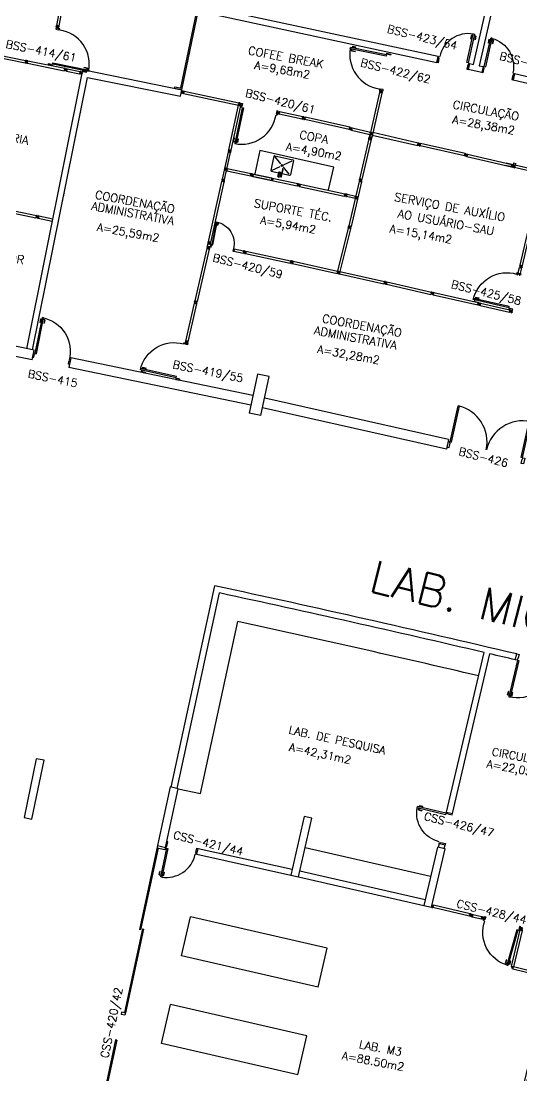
# Model space of a CAD drawing. Extents: x -152 to 150, y 325 to 437.
# Drawn here: x 81.53 to 94.04, y 386.11 to 412.47 of the extents above; entities that cross this region are included whole.
import ezdxf
from ezdxf.enums import TextEntityAlignment as Align

# ---------------------------------------------------------------- set-up
doc = ezdxf.new("R2010")
doc.units = 0
doc.header["$LTSCALE"] = 0.01
doc.header["$MEASUREMENT"] = 0
doc.layers.get('0').update_dxf_attribs({"linetype": 'CONTINUOUS'})
for name, color, linetype in [('ALV', 2, 'CONTINUOUS'), ('AREA', 2, 'CONTINUOUS'), ('BANC', 2, 'CONTINUOUS'), ('DIV', 2, 'CONTINUOUS'), ('DIVISÓRIA', 2, 'CONTINUOUS'), ('ESQ', 1, 'CONTINUOUS'), ('ESTR', 3, 'CONTINUOUS'), ('PEÇAS', 1, 'CONTINUOUS'), ('PORTA', 2, 'CONTINUOUS'), ('reboco', 2, 'CONTINUOUS'), ('TEXTO', 2, 'CONTINUOUS'), ('TEXTO-ENDEREÇO', 2, 'CONTINUOUS'), ('USO', 2, 'CONTINUOUS')]:
    doc.layers.add(name, color=color, linetype=linetype)
doc.styles.add('LEGENDA', font='romans.shx', dxfattribs={"height": 0.2})
doc.styles.add('UNB-100', font='simplex.shx', dxfattribs={"height": 3})
doc.styles.add('UNB-100-1', font='simplex.shx', dxfattribs={"height": 0.2})

# ---------------------------------------------------------------- blocks, each defined once
blk = doc.blocks.new('PILAR-SSC')
blk.add_lwpolyline([(0.003, -27.952), (0.203, -27.952), (0.203, -26.452), (0.003, -26.452)], close=True)
blk = doc.blocks.new('PTDP-SSC')
at = {"color": 2}
for p, q in [((0.055, 1.015), (0.09, 1.015)), ((0.055, 0.075), (0.055, 1.015)), ((0.09, 0.075), (0.09, 1.015)), ((1.91, 0.075), (1.91, 1.015)), ((1.945, 1.015), (1.91, 1.015)), ((1.945, 0.075), (1.945, 1.015)), ((0.05, 0.075), (0, 0.075)), ((0, 0.075), (0, -0.075)), ((0.05, 0.04), (0.05, 0.075)), ((0.06, 0.04), (0.05, 0.04)), ((0.055, 0.075), (0.09, 0.075)), ((0.06, -0.075), (0.06, 0.04)), ((1.945, 0.075), (1.91, 0.075)), ((1.94, -0.075), (1.94, 0.04)), ((1.94, 0.04), (1.95, 0.04)), ((1.95, 0.04), (1.95, 0.075)), ((1.95, 0.075), (2, 0.075)), ((2, 0.075), (2, -0.075)), ((0, -0.075), (0.06, -0.075)), ((2, -0.075), (1.94, -0.075))]:
    blk.add_line(p, q, dxfattribs=at)
at = {"color": 1}
for centre, start, end in [((0.055, 0.075), 0, 90), ((1.945, 0.075), 90, 180)]:
    blk.add_arc(centre, 0.94, start, end, dxfattribs=at)
blk = doc.blocks.new('PD80-SSC')
at = {"color": 2}
for p, q in [((-0.777, 0.01), (-0.777, -0.03)), ((-0.777, 0.01), (-0.687, 0.01)), ((-0.687, 0), (-0.687, 0.01)), ((-0.075, 0), (0.075, 0)), ((-0.075, 0), (-0.075, -0.02)), ((0.075, -0.03), (0.075, 0)), ((-0.817, -0.065), (-0.817, -0.03)), ((-0.085, -0.03), (-0.817, -0.03)), ((-0.085, -0.065), (-0.817, -0.065)), ((-0.777, -0.105), (-0.777, -0.065)), ((-0.777, -0.105), (-0.687, -0.105)), ((-0.767, 0), (-0.767, -0.03)), ((-0.767, 0), (-0.687, 0)), ((-0.767, -0.095), (-0.767, -0.065)), ((-0.767, -0.095), (-0.687, -0.095)), ((-0.687, -0.095), (-0.687, -0.105)), ((-0.085, -0.03), (-0.085, -0.065)), ((-0.075, -0.02), (-0.04, -0.02)), ((-0.04, -0.03), (-0.04, -0.02)), ((-0.04, -0.03), (0.075, -0.03)), ((-0.075, -0.781), (-0.04, -0.781)), ((-0.075, -0.801), (-0.075, -0.781)), ((-0.04, -0.771), (0.075, -0.771)), ((-0.04, -0.771), (-0.04, -0.781)), ((0.075, -0.771), (0.075, -0.801)), ((-0.075, -0.801), (0.075, -0.801)), ((-0.075, -0.802), (0.075, -0.802))]:
    blk.add_line(p, q, dxfattribs=at)
at = {"color": 1}
blk.add_arc((-0.085, -0.03), 0.731, 182.6571, 270, dxfattribs=at)
blk = doc.blocks.new('DIVMT-SSC')
for p, q in [((0, 0.005), (0, -0.005)), ((0, -0.005), (0, 0.005)), ((-0.03, -0.03), (-0.03, -0.97)), ((0.006, -0.03), (-0.006, -0.03)), ((-0.005, 0), (0.005, 0)), ((0.005, 0), (-0.005, 0)), ((0.006, -0.02), (0.006, -0.03)), ((0.03, -0.03), (0.03, -0.97)), ((0.03, -0.97), (-0.03, -0.97)), ((-0.006, -0.98), (-0.006, -0.97)), ((-0.006, -0.98), (0.006, -0.98)), ((0.006, -1.001), (-0.006, -1.001)), ((0.005, -0.97), (-0.005, -0.97)), ((0, -0.994), (0, -1.007)), ((0, -1.02), (0, -1.021)), ((0.006, -0.98), (0.006, -0.97))]:
    blk.add_line(p, q)
blk.add_lwpolyline([(0.006, -0.02), (-0.006, -0.02), (0.006, -0.02), (0.006, -0.03), (0.03, -0.03), (0.03, -0.008), (0.02, -0.008), (0.02, 0.008), (0.03, 0.008), (0.03, 0.03), (0.006, 0.03), (0.006, 0.02), (-0.006, 0.02), (-0.006, 0.03), (-0.03, 0.03), (-0.03, 0.008), (-0.02, 0.008), (-0.02, -0.008), (-0.03, -0.008), (-0.03, -0.03), (-0.006, -0.03), (-0.006, -0.02), (-0.006, -0.03)])
blk = doc.blocks.new('PE80-SSC')
at = {"color": 2}
for p, q in [((0.075, 0), (-0.075, 0)), ((-0.075, -0.03), (-0.075, 0)), ((0.075, 0), (0.075, -0.02)), ((0.777, 0.01), (0.687, 0.01)), ((0.687, 0), (0.687, 0.01)), ((0.777, 0.01), (0.777, -0.03)), ((0.04, -0.03), (-0.075, -0.03)), ((0.075, -0.02), (0.04, -0.02)), ((0.04, -0.03), (0.04, -0.02)), ((0.085, -0.03), (0.817, -0.03)), ((0.085, -0.03), (0.085, -0.065)), ((0.085, -0.065), (0.817, -0.065)), ((0.767, 0), (0.687, 0)), ((0.767, -0.095), (0.687, -0.095)), ((0.687, -0.095), (0.687, -0.105)), ((0.777, -0.105), (0.687, -0.105)), ((0.767, 0), (0.767, -0.03)), ((0.767, -0.095), (0.767, -0.065)), ((0.777, -0.105), (0.777, -0.065)), ((0.817, -0.065), (0.817, -0.03)), ((0.04, -0.771), (-0.075, -0.771)), ((-0.075, -0.771), (-0.075, -0.801)), ((0.04, -0.771), (0.04, -0.781)), ((0.075, -0.781), (0.04, -0.781)), ((0.075, -0.801), (0.075, -0.781)), ((0.075, -0.801), (-0.075, -0.801)), ((0.075, -0.802), (-0.075, -0.802))]:
    blk.add_line(p, q, dxfattribs=at)
at = {"color": 1}
blk.add_arc((0.085, -0.03), 0.731, 270, 357.3429, dxfattribs=at)
blk = doc.blocks.new('A$C73356FFD')
at = {"layer": 'DIV'}
for p, q in [((0.025, 0.03), (0.035, 0.03)), ((0.035, 0.03), (0.025, 0.03)), ((0.03, 0.025), (0.03, 0.035)), ((0.03, 0.035), (0.03, 0.025))]:
    blk.add_line(p, q, dxfattribs=at)
blk.add_lwpolyline([(0.009, 0.036), (0, 0.036), (0, 0.06), (0.022, 0.06), (0.022, 0.05), (0.038, 0.05), (0.038, 0.06), (0.06, 0.06), (0.06, 0.036), (0.05, 0.036), (0.05, 0.024), (0.06, 0.024), (0.06, 0), (0.038, 0), (0.038, 0.01), (0.022, 0.01), (0.022, 0), (0, 0), (0, 0.024), (0.009, 0.024)], close=True, dxfattribs=at)
blk = doc.blocks.new('A$C265F004B')
at = {"linetype": 'Continuous'}
blk.add_blockref('A$C73356FFD', (0, 0), dxfattribs=at)
blk = doc.blocks.new('PDV2D-SSC')
for p, q in [((-0.148, 0.925), (-0.108, 0.925)), ((-0.148, 0.925), (-0.148, 0.835)), ((-0.138, 0.835), (-0.148, 0.835)), ((-0.138, 0.915), (-0.108, 0.915)), ((-0.138, 0.915), (-0.138, 0.835)), ((-0.106, 0.965), (-0.076, 0.965)), ((-0.106, 0.05), (-0.106, 0.965)), ((-0.076, 0.05), (-0.076, 0.965)), ((-0.034, 0.925), (-0.074, 0.925)), ((-0.044, 0.915), (-0.074, 0.915)), ((-0.044, 0.915), (-0.044, 0.835)), ((-0.044, 0.835), (-0.034, 0.835)), ((-0.034, 0.925), (-0.034, 0.835)), ((-0.95, 0.05), (-0.97, 0.05)), ((-0.97, 0.05), (-0.97, 0.035)), ((-0.97, 0.035), (-0.97, -0.035)), ((-0.95, 0.02), (-0.95, 0.05)), ((-0.95, 0.02), (-0.94, 0.02)), ((-0.94, -0.05), (-0.94, 0.02)), ((-0.076, 0.05), (-0.106, 0.05)), ((-0.051, 0.02), (-0.061, 0.02)), ((-0.061, -0.05), (-0.061, 0.02)), ((-0.051, 0.05), (-0.031, 0.05)), ((-0.051, 0.02), (-0.051, 0.05)), ((-0.031, 0.05), (-0.031, -0.05)), ((-0.97, -0.035), (-0.97, -0.05)), ((-0.97, -0.05), (-0.94, -0.05)), ((-0.031, -0.05), (-0.061, -0.05))]:
    blk.add_line(p, q)
at = {"color": 1}
blk.add_arc((-0.076, 0.1), 0.865, 90, 183.3214, dxfattribs=at)
blk = doc.blocks.new('DIVINI-SSC')
for p, q in [((-0.02, 0), (-0.02, -0.008)), ((-0.02, 0), (0.001, 0)), ((-0.005, 0), (0.005, 0)), ((0, 0.005), (0, -0.005)), ((0.001, 0), (0.02, 0)), ((-0.03, -0.008), (-0.02, -0.008)), ((-0.03, -0.008), (-0.03, -0.028)), ((-0.03, -0.028), (-0.008, -0.028)), ((-0.03, -0.03), (0.03, -0.03)), ((-0.03, -0.975), (-0.03, -0.03)), ((-0.009, -0.03), (-0.027, -0.03)), ((-0.008, -0.019), (0.008, -0.019)), ((-0.008, -0.019), (-0.008, -0.028)), ((-0.006, -0.021), (-0.006, -0.03)), ((0.006, -0.021), (-0.006, -0.021)), ((-0.006, -0.023), (-0.006, -0.027)), ((-0.004, -0.021), (0.004, -0.021)), ((0.006, -0.021), (0.006, -0.03)), ((0.006, -0.023), (0.006, -0.027)), ((0.008, -0.019), (0.008, -0.028)), ((0.03, -0.028), (0.008, -0.028)), ((0.009, -0.03), (0.027, -0.03)), ((0.02, 0), (0.02, -0.008)), ((0.03, -0.008), (0.02, -0.008)), ((0.03, -0.008), (0.03, -0.028)), ((0.03, -0.975), (0.03, -0.03)), ((-0.03, -0.975), (0.03, -0.975)), ((-0.009, -0.975), (-0.027, -0.975)), ((-0.006, -0.985), (-0.006, -0.975)), ((0.006, -0.985), (-0.006, -0.985)), ((0.006, -1.01), (-0.006, -1.01)), ((0, -0.985), (0, -0.988)), ((0, -1.003), (0, -1.018)), ((0.004, -0.951), (0.004, -0.953)), ((0.006, -0.985), (0.006, -0.975)), ((0.03, -0.975), (0.009, -0.975)), ((0.009, -0.975), (0.027, -0.975))]:
    blk.add_line(p, q)
blk = doc.blocks.new('DVI-120')
for p, q in [((-0.03, 1.17), (0.03, 1.17)), ((-0.03, 0.03), (-0.03, 1.17)), ((-0.006, 1.201), (0.006, 1.201)), ((0.006, 1.179), (-0.006, 1.179)), ((-0.006, 1.179), (-0.006, 1.17)), ((-0.005, 1.17), (0.005, 1.17)), ((0, 1.22), (0, 1.221)), ((0, 1.194), (0, 1.207)), ((0.006, 1.179), (0.006, 1.17)), ((0.03, 0.03), (0.03, 1.17)), ((-0.03, 0.03), (0.03, 0.03)), ((-0.03, 0.008), (-0.03, 0.03)), ((-0.03, 0.03), (-0.006, 0.03)), ((-0.03, 0.008), (-0.02, 0.008)), ((-0.02, 0.008), (-0.02, -0.008)), ((-0.006, 0.02), (-0.006, 0.03)), ((-0.006, 0.02), (-0.006, 0.03)), ((0.006, 0.02), (-0.006, 0.02)), ((-0.006, 0.02), (0.006, 0.02)), ((-0.005, 0.03), (0.005, 0.03)), ((0.005, 0), (-0.005, 0)), ((-0.005, 0), (0.005, 0)), ((0, -0.005), (0, 0.005)), ((0, 0.005), (0, -0.005)), ((0.006, 0.02), (0.006, 0.03)), ((0.03, 0.03), (0.006, 0.03)), ((0.006, 0.02), (0.006, 0.03)), ((0.03, 0.03), (0.009, 0.03)), ((0.009, 0.03), (0.027, 0.03)), ((0.02, 0.008), (0.02, -0.008)), ((0.03, 0.008), (0.02, 0.008)), ((0.03, 0.008), (0.03, 0.03)), ((-0.03, -0.008), (-0.03, -0.03)), ((-0.03, -0.008), (-0.02, -0.008)), ((-0.006, -0.03), (-0.03, -0.03)), ((-0.006, -0.021), (-0.006, -0.03)), ((-0.006, -0.021), (0.006, -0.021)), ((0.006, -0.021), (0.006, -0.03)), ((0.006, -0.03), (0.03, -0.03)), ((0.03, -0.008), (0.02, -0.008)), ((0.03, -0.008), (0.03, -0.03))]:
    blk.add_line(p, q)
blk = doc.blocks.new('A$C31074930')
at = {"layer": 'DIV', "linetype": 'Continuous', "rotation": 180}
blk.add_blockref('PTDP-SSC', (1.97, 0.067), dxfattribs=at)
blk = doc.blocks.new('MTT-SSC')
for p, q in [((-0.006, 0.03), (-0.03, 0.03)), ((-0.03, 0.008), (-0.03, 0.03)), ((-0.03, 0.008), (-0.02, 0.008)), ((-0.02, -0.008), (-0.02, 0.008)), ((-0.006, 0.0205), (-0.006, 0.03)), ((0.006, 0.0205), (-0.006, 0.0205)), ((0.0051, 0), (-0.0051, 0)), ((-0.0051, 0), (0.0051, 0)), ((0, -0.0051), (0, 0.0051)), ((0, 0.0051), (0, -0.0051)), ((0.006, 0.0205), (0.006, 0.03)), ((0.006, 0.03), (0.03, 0.03)), ((0.02, -0.008), (0.02, 0.008)), ((0.03, 0.008), (0.02, 0.008)), ((0.03, 0.008), (0.03, 0.03)), ((-0.03, -0.008), (-0.02, -0.008)), ((-0.03, -0.008), (-0.03, -0.03)), ((-0.03, -0.03), (-0.006, -0.03)), ((-0.03, -0.03), (-0.009, -0.03)), ((-0.009, -0.03), (-0.027, -0.03)), ((-0.006, -0.0205), (-0.006, -0.03)), ((-0.006, -0.0205), (-0.006, -0.03)), ((0.006, -0.0205), (-0.006, -0.0205)), ((-0.006, -0.0205), (0.006, -0.0205)), ((0.006, -0.0205), (0.006, -0.03)), ((0.006, -0.0205), (0.006, -0.03)), ((0.03, -0.03), (0.006, -0.03)), ((0.03, -0.008), (0.02, -0.008)), ((0.03, -0.008), (0.03, -0.03))]:
    blk.add_line(p, q)
blk = doc.blocks.new('div1')
at = {"layer": 'DIVISÓRIA'}
for p, q in [((80.776, 411.631), (80.786, 411.629)), ((80.786, 411.629), (80.776, 411.631)), ((80.78, 411.625), (80.782, 411.635)), ((80.782, 411.635), (80.78, 411.625)), ((80.802, 411.632), (80.811, 411.63)), ((80.804, 411.595), (81.628, 411.429)), ((80.811, 411.63), (80.809, 411.618)), ((80.816, 411.653), (81.639, 411.488)), ((81.639, 411.488), (81.628, 411.429)), ((81.642, 411.451), (81.632, 411.453)), ((81.635, 411.464), (81.644, 411.462)), ((81.644, 411.462), (81.642, 411.451)), ((81.658, 411.453), (81.668, 411.451)), ((81.664, 411.457), (81.662, 411.447))]:
    blk.add_line(p, q, dxfattribs=at)
blk.add_lwpolyline([(80.802, 411.632), (80.799, 411.62), (80.802, 411.632), (80.811, 411.63), (80.816, 411.653), (80.794, 411.658), (80.792, 411.648), (80.777, 411.651), (80.779, 411.661), (80.757, 411.665), (80.752, 411.642), (80.762, 411.64), (80.759, 411.628), (80.75, 411.63), (80.745, 411.606), (80.767, 411.602), (80.769, 411.612), (80.784, 411.609), (80.782, 411.599), (80.804, 411.595), (80.809, 411.618), (80.799, 411.62), (80.809, 411.618)], dxfattribs=at)
blk = doc.blocks.new('MTT')
for p, q in [((-0.008, 0.03), (-0.03, 0.03)), ((-0.03, 0.03), (-0.03, 0.006)), ((-0.0185, 0.006), (-0.03, 0.006)), ((-0.0185, -0.006), (-0.0185, 0.006)), ((-0.008, 0.03), (-0.008, 0.02)), ((-0.008, 0.02), (0.008, 0.02)), ((-0.0051, 0), (0.0051, 0)), ((0, -0.0051), (0, 0.0051)), ((0.008, 0.03), (0.03, 0.03)), ((0.008, 0.03), (0.008, 0.02)), ((0.0205, -0.006), (0.0205, 0.006)), ((0.0205, 0.006), (0.03, 0.006)), ((0.03, 0.006), (0.03, 0.03)), ((-0.03, -0.03), (-0.03, -0.006)), ((-0.0185, -0.006), (-0.03, -0.006)), ((-0.008, -0.03), (-0.03, -0.03)), ((-0.008, -0.02), (0.008, -0.02)), ((-0.008, -0.03), (-0.008, -0.02)), ((0.008, -0.03), (0.008, -0.02)), ((0.008, -0.03), (0.03, -0.03)), ((0.0205, -0.006), (0.03, -0.006)), ((0.03, -0.006), (0.03, -0.03))]:
    blk.add_line(p, q)
blk = doc.blocks.new('MTINI-SSC')
for p, q in [((-0.03, 0.008), (-0.03, 0.028)), ((-0.03, 0.028), (-0.008, 0.028)), ((-0.03, 0.008), (-0.02, 0.008)), ((-0.02, 0), (-0.02, 0.008)), ((-0.001, 0), (-0.02, 0)), ((-0.008, 0.019), (-0.008, 0.028)), ((0.008, 0.019), (-0.008, 0.019)), ((0.005, 0), (-0.005, 0)), ((0.02, 0), (-0.001, 0)), ((0, -0.005), (0, 0.005)), ((0.008, 0.019), (0.008, 0.028)), ((0.03, 0.028), (0.008, 0.028)), ((0.03, 0.008), (0.02, 0.008)), ((0.02, 0), (0.02, 0.008)), ((0.03, 0.008), (0.03, 0.028))]:
    blk.add_line(p, q)
blk = doc.blocks.new('INOXA1-P')
for p, q in [((0.043, 0.008), (0.043, -0.022)), ((0.062, 0.04), (0.071, 0.04)), ((0.131, 0.048), (0.076, 0.043)), ((0.131, -0.002), (0.076, 0.003)), ((0.12, 0.23), (0.12, 0.047)), ((0.22, 0.25), (0.14, 0.25)), ((0.15, 0.22), (0.287, 0.043)), ((0.5, 0.25), (0.22, 0.25)), ((0.353, 0.043), (0.49, 0.22)), ((0.52, 0.23), (0.52, -0.23)), ((0.22, -0.027), (0.054, -0.027)), ((0.22, -0.037), (0.054, -0.037)), ((0.063, -0.003), (0.063, -0.021)), ((0.12, -0.001), (0.12, -0.027)), ((0.12, -0.037), (0.12, -0.23)), ((0.22, -0.25), (0.14, -0.25)), ((0.15, -0.22), (0.287, -0.043)), ((0.231, -0.027), (0.22, -0.027)), ((0.231, -0.037), (0.22, -0.037)), ((0.5, -0.25), (0.22, -0.25)), ((0.353, -0.043), (0.49, -0.22))]:
    blk.add_line(p, q)
blk.add_lwpolyline([(0.076, 0.003), (0.072, 0.004), (0.069, 0.009), (0.067, 0.015), (0.066, 0.023), (0.067, 0.031), (0.069, 0.037), (0.072, 0.042), (0.076, 0.043)])
blk.add_lwpolyline([(0.131, 0.048), (0.137, 0.046), (0.143, 0.041), (0.147, 0.033), (0.148, 0.023), (0.147, 0.013), (0.143, 0.006), (0.137, 0), (0.131, -0.002), (0.125, 0), (0.119, 0.006), (0.115, 0.013), (0.114, 0.023), (0.115, 0.033), (0.119, 0.041), (0.125, 0.046)], close=True)
for radius in [0.0266, 0.0163]:
    blk.add_circle((0.32, 0), radius)
for centre, radius, start, end in [((0.054, 0.023), 0.0349, 36.1705, 252.2568), ((0.054, 0.023), 0.0189, 62.7367, 235.7375), ((0.073, -0.003), 0.01, 102.8285, 180), ((0.054, 0.023), 0.0349, 285.5373, 323.9987), ((0.14, 0.23), 0.02, 90, 180), ((0.5, 0.23), 0.02, 360, 90), ((0.054, -0.032), 0.0145, 20.161, 339.839), ((0.054, -0.032), 0.005, 90.0037, 269.9963), ((0.14, -0.23), 0.02, 180, 270), ((0.231, -0.032), 0.00738, 222.6559, 137.3441), ((0.231, -0.032), 0.005, 269.9935, 90.0065), ((0.5, -0.23), 0.02, 270, 360)]:
    blk.add_arc(centre, radius, start, end)
blk = doc.blocks.new('L')
at = {"layer": 'DIVISÓRIA'}
for p, q in [((-0.059, 0.013), (-0.045, 0.072)), ((-0.059, 0.013), (-0.053, 0.037)), ((-0.037, 0.008), (-0.059, 0.013)), ((-0.053, 0.038), (-0.051, 0.047)), ((-0.044, 0.035), (-0.053, 0.037)), ((-0.044, 0.035), (-0.053, 0.037)), ((-0.045, 0.072), (-0.051, 0.048)), ((-0.041, 0.046), (-0.051, 0.048)), ((-0.041, 0.046), (-0.051, 0.048)), ((-0.045, 0.072), (-0.05, 0.051)), ((-0.05, 0.051), (-0.046, 0.069)), ((-0.024, 0.067), (-0.045, 0.072)), ((-0.041, 0.046), (-0.044, 0.035)), ((-0.044, 0.035), (-0.041, 0.046)), ((-0.037, 0.008), (-0.035, 0.018)), ((-0.035, 0.018), (-0.019, 0.015)), ((-0.018, 0.035), (-0.028, 0.037)), ((-0.028, 0.037), (-0.018, 0.035)), ((-0.024, 0.067), (-0.026, 0.057)), ((-0.026, 0.057), (-0.01, 0.054)), ((-0.022, 0.041), (-0.024, 0.031)), ((-0.024, 0.031), (-0.022, 0.041)), ((-0.021, 0.005), (-0.019, 0.015)), ((-0.021, 0.005), (0, 0)), ((-0.008, 0.063), (-0.01, 0.054)), ((-0.008, 0.063), (0.013, 0.059)), ((-0.004, 0.026), (-0.001, 0.037)), ((-0.004, 0.026), (0.005, 0.023)), ((-0.001, 0.037), (0.008, 0.035)), ((0.005, 0.023), (0, 0)), ((0.008, 0.035), (0.013, 0.059))]:
    blk.add_line(p, q, dxfattribs=at)

msp = doc.modelspace()

# ---------------------------------------------------------------- linework, layer by layer
at = {"layer": 'ALV'}
for p, q in [((81.854, 404.246), (80.751, 404.474)), ((81.804, 404.001), (80.7, 404.229)), ((82.775, 404.055), (82.723, 403.81)), ((87.317, 403.114), (82.775, 404.055)), ((87.266, 402.869), (82.723, 403.81)), ((92.21, 402.015), (87.618, 403.049)), ((92.155, 401.771), (87.563, 402.805)), ((85.281, 393.323), (86.369, 398.357)), ((85.427, 393.291), (86.483, 398.178)), ((92.162, 392.698), (93.096, 396.69)), ((92.307, 392.662), (93.242, 396.656)), ((93.876, 396.507), (93.912, 396.653)), ((92.162, 392.698), (92.307, 392.662)), ((85.919, 391.647), (85.95, 391.793)), ((85.95, 391.793), (88.302, 391.275)), ((91.957, 391.822), (91.98, 391.917)), ((91.98, 391.917), (92.125, 391.882)), ((92.103, 391.788), (92.125, 391.882)), ((85.919, 391.647), (88.269, 391.128)), ((88.497, 391.231), (91.625, 390.513)), ((88.463, 391.085), (91.591, 390.367))]:
    msp.add_line(p, q, dxfattribs=at)
for radius, start, end in [(407.019, 76.72692, 77.81556), (406.869, 76.83996, 77.79444), (406.869, 76.72706, 76.81884)]:
    msp.add_arc((0.463, 0.506), radius, start, end, dxfattribs=at)
at = {"layer": 'BANC'}
for p, q in [((86.014, 393.164), (86.943, 397.465)), ((85.453, 393.286), (86.014, 393.164)), ((88.629, 391.816), (91.762, 391.097)), ((85.539, 389.111), (85.764, 390.085)), ((89.175, 389.299), (85.764, 390.085)), ((88.95, 388.325), (89.175, 389.299)), ((88.95, 388.325), (85.539, 389.111)), ((85.034, 386.918), (85.259, 387.893)), ((88.669, 387.107), (85.259, 387.893)), ((88.445, 386.132), (88.669, 387.107)), ((88.445, 386.132), (85.034, 386.918))]:
    msp.add_line(p, q, dxfattribs=at)
msp.add_arc((0.463, 0.506), 406.269, 76.83996, 77.70981, dxfattribs=at)
at = {"layer": 'DIV'}
for p, q in [((81.935, 407.611), (81.913, 407.615)), ((92.747, 390.121), (92.741, 390.098)), ((92.763, 390.093), (92.741, 390.098)), ((92.756, 390.119), (92.747, 390.121)), ((92.75, 390.133), (92.755, 390.156)), ((92.759, 390.13), (92.75, 390.133)), ((92.777, 390.151), (92.755, 390.156)), ((92.759, 390.13), (92.756, 390.119)), ((92.763, 390.093), (92.765, 390.102)), ((92.781, 390.099), (92.765, 390.102)), ((92.782, 390.119), (92.773, 390.121)), ((92.773, 390.121), (92.782, 390.119)), ((92.777, 390.151), (92.774, 390.141)), ((92.79, 390.138), (92.774, 390.141)), ((92.779, 390.125), (92.776, 390.115)), ((92.776, 390.115), (92.779, 390.125)), ((92.778, 390.089), (92.781, 390.099)), ((92.778, 390.089), (92.8, 390.084)), ((92.792, 390.147), (92.79, 390.138)), ((92.792, 390.147), (92.814, 390.142)), ((92.799, 390.121), (92.796, 390.109)), ((92.796, 390.109), (92.799, 390.121)), ((92.796, 390.109), (92.805, 390.107)), ((92.796, 390.109), (92.805, 390.107)), ((92.799, 390.121), (92.808, 390.119)), ((92.799, 390.121), (92.808, 390.119)), ((92.814, 390.142), (92.8, 390.084)), ((92.8, 390.084), (92.805, 390.107)), ((92.8, 390.084), (92.805, 390.104)), ((92.8, 390.084), (93.031, 390.03)), ((92.805, 390.104), (92.801, 390.087)), ((92.808, 390.118), (92.806, 390.108)), ((92.814, 390.142), (92.808, 390.119)), ((92.814, 390.142), (93.045, 390.088)), ((93.045, 390.089), (93.031, 390.031)), ((93.039, 390.065), (93.037, 390.055)), ((93.046, 390.052), (93.037, 390.054)), ((93.049, 390.063), (93.04, 390.066)), ((93.046, 390.052), (93.049, 390.063)), ((93.061, 390.054), (93.075, 390.051)), ((93.07, 390.059), (93.067, 390.047)), ((93.087, 390.048), (93.088, 390.048))]:
    msp.add_line(p, q, dxfattribs=at)
at = {"layer": 'DIVISÓRIA'}
for p, q in [((82.615, 411.267), (82.62, 411.291)), ((82.624, 411.265), (82.615, 411.267)), ((82.641, 411.286), (82.62, 411.291)), ((82.641, 411.286), (82.639, 411.277)), ((82.655, 411.273), (82.639, 411.277)), ((82.657, 411.283), (82.655, 411.273)), ((82.657, 411.283), (82.679, 411.279)), ((82.679, 411.279), (82.667, 411.22)), ((82.679, 411.279), (82.674, 411.255)), ((82.679, 411.279), (83.003, 411.214)), ((82.613, 411.255), (82.608, 411.232)), ((82.629, 411.228), (82.608, 411.232)), ((82.622, 411.254), (82.613, 411.255)), ((82.624, 411.265), (82.622, 411.254)), ((82.629, 411.228), (82.631, 411.237)), ((82.647, 411.234), (82.631, 411.237)), ((82.638, 411.256), (82.648, 411.254)), ((82.648, 411.254), (82.638, 411.256)), ((82.642, 411.25), (82.644, 411.26)), ((82.644, 411.26), (82.642, 411.25)), ((82.645, 411.224), (82.647, 411.234)), ((82.645, 411.224), (82.667, 411.22)), ((82.662, 411.245), (82.665, 411.257)), ((82.665, 411.257), (82.662, 411.245)), ((82.662, 411.245), (82.671, 411.244)), ((82.662, 411.245), (82.671, 411.244)), ((82.665, 411.257), (82.674, 411.255)), ((82.665, 411.257), (82.674, 411.255)), ((82.667, 411.22), (82.671, 411.244)), ((82.667, 411.22), (82.671, 411.241)), ((82.671, 411.241), (82.667, 411.223)), ((82.667, 411.22), (82.991, 411.155)), ((82.674, 411.254), (82.672, 411.245)), ((83.003, 411.214), (82.991, 411.155)), ((82.996, 411.176), (82.991, 411.154)), ((82.991, 411.154), (83.012, 411.15)), ((83.05, 411.143), (82.991, 411.154)), ((82.991, 411.154), (83.015, 411.15)), ((83.012, 411.15), (82.994, 411.154)), ((82.998, 411.189), (82.996, 411.179)), ((83.005, 411.176), (82.996, 411.178)), ((82.996, 411.176), (83.005, 411.174)), ((83.008, 411.188), (82.998, 411.19)), ((82.999, 411.192), (83.003, 411.213)), ((82.999, 411.192), (83.009, 411.19)), ((83.026, 411.209), (83.003, 411.213)), ((83.005, 411.174), (83.009, 411.19)), ((83.005, 411.176), (83.008, 411.188)), ((83.017, 411.159), (83.015, 411.15)), ((83.017, 411.159), (83.015, 411.15)), ((83.026, 411.148), (83.016, 411.15)), ((83.017, 411.159), (83.029, 411.157)), ((83.029, 411.157), (83.017, 411.159)), ((83.02, 411.18), (83.034, 411.177)), ((83.022, 411.179), (83.032, 411.177)), ((83.032, 411.177), (83.022, 411.179)), ((83.025, 411.199), (83.026, 411.209)), ((83.036, 411.197), (83.025, 411.199)), ((83.028, 411.184), (83.026, 411.172)), ((83.028, 411.183), (83.026, 411.173)), ((83.026, 411.173), (83.028, 411.183)), ((83.029, 411.157), (83.027, 411.147)), ((83.029, 411.157), (83.027, 411.147)), ((83.05, 411.143), (83.027, 411.147)), ((83.036, 411.197), (83.038, 411.206)), ((83.038, 411.206), (83.062, 411.202)), ((83.045, 411.166), (83.048, 411.182)), ((83.055, 411.165), (83.045, 411.166)), ((83.046, 411.174), (83.047, 411.174)), ((83.058, 411.18), (83.048, 411.182)), ((83.055, 411.165), (83.05, 411.143)), ((83.058, 411.18), (83.062, 411.202)), ((85.511, 410.59), (85.544, 410.747)), ((85.588, 410.663), (86.958, 410.37)), ((85.601, 410.722), (86.972, 410.428)), ((86.971, 410.428), (86.958, 410.37)), ((86.971, 410.428), (86.959, 410.37)), ((86.973, 410.391), (86.963, 410.393)), ((86.966, 410.404), (86.964, 410.394)), ((86.975, 410.403), (86.966, 410.405)), ((86.973, 410.391), (86.975, 410.403)), ((86.993, 410.388), (86.991, 410.376)), ((86.993, 410.386), (86.991, 410.374)), ((87.01, 410.376), (87.012, 410.376)), ((87.011, 410.378), (87.012, 410.378)), ((87.934, 410.185), (87.932, 410.186)), ((87.959, 410.18), (87.946, 410.183)), ((87.951, 410.175), (87.953, 410.187)), ((87.974, 410.183), (87.971, 410.171)), ((87.971, 410.171), (87.981, 410.169)), ((87.974, 410.183), (87.983, 410.18)), ((87.976, 410.145), (87.989, 410.204)), ((88.556, 410.02), (87.976, 410.145)), ((87.981, 410.17), (87.983, 410.179)), ((88.569, 410.079), (87.989, 410.204)), ((88.556, 410.02), (88.569, 410.079)), ((88.556, 410.02), (88.561, 410.044)), ((88.577, 410.015), (88.556, 410.02)), ((88.561, 410.045), (88.563, 410.054)), ((88.57, 410.042), (88.561, 410.044)), ((88.57, 410.042), (88.561, 410.044)), ((88.569, 410.079), (88.564, 410.058)), ((88.569, 410.079), (88.564, 410.055)), ((88.564, 410.058), (88.568, 410.076)), ((88.573, 410.053), (88.564, 410.055)), ((88.573, 410.053), (88.564, 410.055)), ((88.59, 410.074), (88.569, 410.079)), ((88.573, 410.053), (88.57, 410.042)), ((88.57, 410.042), (88.573, 410.053)), ((88.573, 410.047), (88.572, 410.047)), ((88.577, 410.015), (88.579, 410.025)), ((88.579, 410.025), (88.595, 410.022)), ((88.598, 410.041), (88.585, 410.044)), ((88.597, 410.042), (88.587, 410.044)), ((88.587, 410.044), (88.597, 410.042)), ((88.59, 410.074), (88.588, 410.064)), ((88.588, 410.064), (88.604, 410.061)), ((88.59, 410.037), (88.593, 410.049)), ((88.593, 410.048), (88.59, 410.038)), ((88.59, 410.038), (88.593, 410.048)), ((88.593, 410.012), (88.595, 410.022)), ((88.593, 410.012), (88.614, 410.007)), ((88.606, 410.07), (88.604, 410.061)), ((88.606, 410.07), (88.627, 410.066)), ((88.61, 410.033), (88.613, 410.044)), ((88.61, 410.033), (88.62, 410.031)), ((88.614, 410.044), (88.611, 410.032)), ((88.611, 410.032), (88.62, 410.03)), ((88.613, 410.044), (88.622, 410.042)), ((88.614, 410.044), (88.623, 410.042)), ((88.62, 410.031), (88.614, 410.007)), ((88.615, 410.007), (88.628, 410.066)), ((89.728, 409.759), (88.615, 410.007)), ((88.62, 410.031), (88.623, 410.041)), ((88.622, 410.042), (88.627, 410.066)), ((89.741, 409.818), (88.628, 410.066)), ((89.728, 409.759), (89.741, 409.818)), ((89.728, 409.759), (89.733, 409.783)), ((89.749, 409.755), (89.728, 409.759)), ((89.733, 409.784), (89.735, 409.794)), ((89.742, 409.781), (89.733, 409.783)), ((89.742, 409.781), (89.733, 409.783)), ((89.741, 409.818), (89.736, 409.797)), ((89.741, 409.818), (89.736, 409.795)), ((89.736, 409.797), (89.74, 409.815)), ((89.745, 409.792), (89.736, 409.795)), ((89.745, 409.792), (89.736, 409.795)), ((89.762, 409.813), (89.741, 409.818)), ((89.745, 409.792), (89.742, 409.781)), ((89.742, 409.781), (89.745, 409.792)), ((89.749, 409.755), (89.751, 409.764)), ((89.751, 409.764), (89.767, 409.761)), ((89.769, 409.781), (89.759, 409.783)), ((89.759, 409.783), (89.769, 409.781)), ((89.762, 409.813), (89.76, 409.803)), ((89.76, 409.803), (89.776, 409.8)), ((89.765, 409.787), (89.762, 409.777)), ((89.762, 409.777), (89.765, 409.787)), ((89.765, 409.751), (89.767, 409.761)), ((89.765, 409.751), (89.786, 409.746)), ((89.778, 409.81), (89.776, 409.8)), ((89.778, 409.81), (89.799, 409.805)), ((89.782, 409.772), (89.785, 409.784)), ((89.782, 409.772), (89.792, 409.77)), ((89.785, 409.784), (89.794, 409.782)), ((89.792, 409.77), (89.786, 409.746)), ((89.786, 409.746), (90.243, 409.635)), ((89.794, 409.782), (89.799, 409.805)), ((89.799, 409.805), (90.256, 409.693)), ((90.301, 409.621), (91.438, 409.363)), ((91.451, 409.422), (90.315, 409.682)), ((86.703, 409.197), (86.556, 408.522)), ((86.615, 408.509), (86.762, 409.184)), ((86.684, 409.114), (86.684, 409.114)), ((94.551, 408.709), (93.646, 408.92)), ((93.83, 408.928), (93.804, 408.819)), ((93.83, 408.928), (93.888, 408.915)), ((93.863, 408.803), (93.888, 408.915)), ((94.537, 408.651), (93.632, 408.862)), ((93.778, 408.828), (93.792, 408.887)), ((93.778, 408.828), (93.784, 408.852)), ((93.8, 408.823), (93.778, 408.828)), ((93.784, 408.853), (93.786, 408.862)), ((93.793, 408.85), (93.784, 408.852)), ((93.793, 408.85), (93.784, 408.852)), ((93.792, 408.887), (93.786, 408.863)), ((93.796, 408.861), (93.786, 408.863)), ((93.796, 408.861), (93.786, 408.863)), ((93.792, 408.887), (93.787, 408.866)), ((93.787, 408.866), (93.791, 408.884)), ((93.813, 408.882), (93.792, 408.887)), ((93.796, 408.861), (93.793, 408.85)), ((93.793, 408.85), (93.796, 408.861)), ((93.8, 408.823), (93.802, 408.833)), ((93.802, 408.833), (93.818, 408.83)), ((93.805, 408.816), (93.863, 408.803)), ((93.819, 408.85), (93.809, 408.852)), ((93.809, 408.852), (93.819, 408.85)), ((93.813, 408.882), (93.811, 408.872)), ((93.811, 408.872), (93.827, 408.869)), ((93.815, 408.856), (93.813, 408.846)), ((93.813, 408.846), (93.815, 408.856)), ((93.816, 408.82), (93.818, 408.83)), ((93.816, 408.82), (93.837, 408.815)), ((93.829, 408.878), (93.827, 408.869)), ((93.829, 408.878), (93.85, 408.874)), ((93.833, 408.841), (93.836, 408.852)), ((93.833, 408.841), (93.842, 408.839)), ((93.836, 408.852), (93.845, 408.85)), ((93.842, 408.839), (93.837, 408.815)), ((93.845, 408.85), (93.85, 408.874)), ((86.184, 406.842), (86.543, 408.46)), ((86.267, 406.936), (86.602, 408.447)), ((86.548, 408.485), (86.544, 408.463)), ((86.567, 408.458), (86.544, 408.463)), ((86.548, 408.485), (86.558, 408.482)), ((86.552, 408.5), (86.557, 408.522)), ((86.552, 408.5), (86.562, 408.498)), ((86.557, 408.522), (86.615, 408.509)), ((86.557, 408.522), (86.58, 408.517)), ((86.562, 408.498), (86.558, 408.482)), ((86.569, 408.467), (86.567, 408.458)), ((86.569, 408.467), (86.581, 408.465)), ((86.584, 408.485), (86.574, 408.487)), ((86.574, 408.487), (86.584, 408.485)), ((86.578, 408.507), (86.58, 408.517)), ((86.578, 408.507), (86.58, 408.517)), ((86.59, 408.505), (86.578, 408.507)), ((86.578, 408.507), (86.59, 408.505)), ((86.578, 408.481), (86.581, 408.491)), ((86.581, 408.491), (86.578, 408.481)), ((86.581, 408.465), (86.579, 408.455)), ((86.579, 408.455), (86.603, 408.45)), ((86.581, 408.516), (86.591, 408.514)), ((86.59, 408.505), (86.592, 408.514)), ((86.59, 408.505), (86.592, 408.514)), ((86.615, 408.509), (86.592, 408.514)), ((86.615, 408.509), (86.595, 408.513)), ((86.595, 408.513), (86.612, 408.51)), ((86.601, 408.49), (86.597, 408.474)), ((86.607, 408.472), (86.597, 408.474)), ((86.61, 408.487), (86.601, 408.49)), ((86.607, 408.472), (86.603, 408.45)), ((86.61, 408.487), (86.615, 408.509)), ((86.508, 408.257), (86.508, 408.257)), ((89.608, 408.119), (89.604, 408.097)), ((89.608, 408.119), (89.618, 408.116)), ((89.612, 408.134), (89.616, 408.156)), ((89.612, 408.134), (89.621, 408.132)), ((89.616, 408.156), (89.675, 408.143)), ((89.616, 408.156), (89.64, 408.151)), ((89.621, 408.132), (89.618, 408.116)), ((89.644, 408.119), (89.634, 408.121)), ((89.634, 408.121), (89.644, 408.119)), ((89.638, 408.141), (89.64, 408.151)), ((89.638, 408.141), (89.64, 408.151)), ((89.65, 408.139), (89.638, 408.141)), ((89.638, 408.141), (89.65, 408.139)), ((89.638, 408.115), (89.64, 408.125)), ((89.64, 408.125), (89.638, 408.115)), ((89.641, 408.15), (89.651, 408.148)), ((89.65, 408.139), (89.652, 408.148)), ((89.65, 408.139), (89.652, 408.148)), ((89.675, 408.143), (89.652, 408.148)), ((89.675, 408.143), (89.655, 408.147)), ((89.655, 408.147), (89.672, 408.144)), ((89.661, 408.124), (89.657, 408.108)), ((89.667, 408.106), (89.657, 408.108)), ((89.67, 408.121), (89.661, 408.124)), ((89.667, 408.106), (89.663, 408.084)), ((89.67, 408.121), (89.675, 408.143)), ((89.675, 408.143), (89.887, 408.093)), ((89.627, 408.092), (89.604, 408.097)), ((89.629, 408.101), (89.627, 408.092)), ((89.629, 408.101), (89.641, 408.099)), ((89.641, 408.099), (89.639, 408.089)), ((89.639, 408.089), (89.663, 408.084)), ((89.874, 408.035), (89.663, 408.084)), ((81.906, 407.58), (81.901, 407.556)), ((81.915, 407.578), (81.906, 407.58)), ((81.908, 407.592), (81.913, 407.615)), ((81.918, 407.59), (81.908, 407.592)), ((81.918, 407.59), (81.915, 407.578)), ((81.935, 407.611), (81.933, 407.601)), ((81.948, 407.598), (81.933, 407.601)), ((81.95, 407.608), (81.948, 407.598)), ((81.95, 407.608), (81.972, 407.603)), ((81.955, 407.57), (81.958, 407.582)), ((81.958, 407.582), (81.955, 407.57)), ((81.958, 407.582), (81.967, 407.58)), ((81.958, 407.582), (81.967, 407.58)), ((81.972, 407.603), (81.96, 407.544)), ((81.967, 407.579), (81.965, 407.569)), ((81.972, 407.603), (81.967, 407.58)), ((81.972, 407.603), (82.322, 407.528)), ((81.923, 407.552), (81.901, 407.556)), ((81.923, 407.552), (81.925, 407.562)), ((81.94, 407.559), (81.925, 407.562)), ((81.938, 407.549), (81.94, 407.559)), ((81.938, 407.549), (81.96, 407.544)), ((81.955, 407.57), (81.965, 407.568)), ((81.955, 407.57), (81.965, 407.568)), ((81.96, 407.544), (81.965, 407.568)), ((81.96, 407.544), (81.964, 407.565)), ((81.96, 407.544), (82.31, 407.47)), ((81.964, 407.565), (81.961, 407.547)), ((89.703, 407.295), (89.437, 406.224)), ((89.761, 407.282), (89.496, 406.211)), ((86.176, 406.805), (86.171, 406.784)), ((86.176, 406.805), (86.185, 406.803)), ((86.179, 406.821), (86.184, 406.842)), ((86.179, 406.821), (86.189, 406.819)), ((86.184, 406.843), (86.26, 406.826)), ((86.184, 406.842), (86.208, 406.837)), ((86.184, 406.842), (86.243, 406.829)), ((86.189, 406.819), (86.185, 406.803)), ((86.196, 406.788), (86.194, 406.779)), ((86.196, 406.788), (86.208, 406.785)), ((86.197, 406.901), (86.273, 406.883)), ((86.203, 406.922), (86.198, 406.901)), ((86.221, 406.895), (86.198, 406.901)), ((86.202, 406.808), (86.212, 406.805)), ((86.212, 406.805), (86.202, 406.808)), ((86.203, 406.922), (86.212, 406.92)), ((86.205, 406.828), (86.208, 406.837)), ((86.205, 406.828), (86.208, 406.837)), ((86.205, 406.828), (86.217, 406.825)), ((86.217, 406.825), (86.205, 406.828)), ((86.206, 406.938), (86.211, 406.959)), ((86.206, 406.938), (86.216, 406.936)), ((86.208, 406.811), (86.206, 406.801)), ((86.206, 406.801), (86.208, 406.811)), ((86.208, 406.785), (86.206, 406.776)), ((86.209, 406.837), (86.218, 406.835)), ((86.211, 406.959), (86.235, 406.954)), ((86.211, 406.959), (86.27, 406.946)), ((86.216, 406.936), (86.212, 406.92)), ((86.217, 406.825), (86.219, 406.834)), ((86.217, 406.825), (86.219, 406.834)), ((86.243, 406.829), (86.219, 406.834)), ((86.223, 406.905), (86.221, 406.895)), ((86.222, 406.834), (86.24, 406.83)), ((86.243, 406.829), (86.222, 406.834)), ((86.223, 406.905), (86.235, 406.902)), ((86.228, 406.81), (86.224, 406.794)), ((86.234, 406.792), (86.224, 406.794)), ((86.238, 406.807), (86.228, 406.81)), ((86.229, 406.924), (86.239, 406.922)), ((86.239, 406.922), (86.229, 406.924)), ((86.234, 406.792), (86.229, 406.77)), ((86.233, 406.945), (86.235, 406.954)), ((86.233, 406.945), (86.235, 406.954)), ((86.233, 406.945), (86.244, 406.942)), ((86.244, 406.942), (86.233, 406.945)), ((86.235, 406.928), (86.233, 406.918)), ((86.233, 406.918), (86.235, 406.928)), ((86.235, 406.902), (86.233, 406.893)), ((86.233, 406.893), (86.256, 406.887)), ((86.236, 406.954), (86.245, 406.951)), ((86.238, 406.807), (86.243, 406.829)), ((86.244, 406.942), (86.246, 406.951)), ((86.244, 406.942), (86.246, 406.951)), ((86.27, 406.946), (86.246, 406.951)), ((86.249, 406.951), (86.267, 406.946)), ((86.27, 406.946), (86.249, 406.951)), ((86.255, 406.927), (86.251, 406.911)), ((86.261, 406.909), (86.251, 406.911)), ((86.265, 406.924), (86.255, 406.927)), ((86.261, 406.909), (86.256, 406.887)), ((86.265, 406.924), (86.27, 406.946)), ((86.171, 406.784), (85.867, 405.479)), ((86.229, 406.77), (85.925, 405.465)), ((86.194, 406.779), (86.171, 406.784)), ((86.206, 406.776), (86.229, 406.77)), ((86.843, 406.717), (87.078, 406.672)), ((86.856, 406.775), (87.09, 406.731)), ((87.091, 406.73), (87.078, 406.672)), ((88.257, 406.445), (88.252, 406.424)), ((88.275, 406.419), (88.252, 406.424)), ((88.257, 406.445), (88.267, 406.443)), ((88.26, 406.461), (88.265, 406.482)), ((88.26, 406.461), (88.27, 406.459)), ((88.265, 406.482), (88.289, 406.477)), ((88.265, 406.482), (88.324, 406.469)), ((88.27, 406.459), (88.267, 406.443)), ((88.277, 406.428), (88.275, 406.419)), ((88.277, 406.428), (88.289, 406.425)), ((88.283, 406.448), (88.293, 406.445)), ((88.293, 406.445), (88.283, 406.448)), ((88.286, 406.468), (88.289, 406.477)), ((88.286, 406.468), (88.289, 406.477)), ((88.286, 406.468), (88.298, 406.465)), ((88.298, 406.465), (88.286, 406.468)), ((88.289, 406.452), (88.287, 406.442)), ((88.287, 406.442), (88.289, 406.452)), ((88.289, 406.425), (88.287, 406.416)), ((88.287, 406.416), (88.31, 406.411)), ((88.29, 406.477), (88.299, 406.475)), ((88.298, 406.465), (88.3, 406.474)), ((88.298, 406.465), (88.3, 406.474)), ((88.324, 406.469), (88.3, 406.474)), ((88.303, 406.474), (88.321, 406.47)), ((88.324, 406.469), (88.303, 406.474)), ((88.309, 406.45), (88.306, 406.434)), ((88.315, 406.432), (88.306, 406.434)), ((88.319, 406.448), (88.309, 406.45)), ((88.315, 406.432), (88.31, 406.411)), ((88.319, 406.448), (88.324, 406.469)), ((93.935, 406.119), (93.981, 406.314)), ((93.981, 406.314), (94.04, 406.3)), ((93.993, 406.105), (94.04, 406.3)), ((94.007, 406.318), (94.005, 406.309)), ((94.006, 406.308), (94.015, 406.306)), ((94.019, 406.315), (94.007, 406.318)), ((94.011, 406.339), (94.024, 406.336)), ((94.016, 406.33), (94.019, 406.344)), ((94.019, 406.315), (94.016, 406.306)), ((94.022, 406.356), (94.022, 406.357)), ((85.925, 405.465), (85.867, 405.479)), ((85.888, 405.464), (85.89, 405.473)), ((85.901, 405.471), (85.891, 405.473)), ((85.9, 405.461), (85.902, 405.471)), ((85.853, 405.42), (85.639, 404.469)), ((85.911, 405.406), (85.698, 404.455)), ((85.895, 405.441), (85.883, 405.444)), ((85.885, 405.424), (85.884, 405.423)), ((85.888, 405.464), (85.9, 405.461)), ((85.891, 405.449), (85.888, 405.436)), ((92.997, 405.362), (93.736, 405.195)), ((93.01, 405.421), (93.807, 405.24)), ((85.66, 404.428), (85.66, 404.427))]:
    msp.add_line(p, q, dxfattribs=at)
for points in [[(85.912, 412.679), (85.941, 412.672), (85.549, 410.795), (85.521, 410.801)], [(85.54, 410.749), (85.364, 410.782), (85.373, 410.829), (85.549, 410.795)]]:
    msp.add_lwpolyline(points, close=True, dxfattribs=at)
at = {"layer": 'ESQ'}
for p, q in [((84.939, 391.862), (84.487, 389.768)), ((84.956, 391.797), (84.516, 389.761)), ((85.122, 391.761), (84.927, 391.803)), ((85.135, 391.82), (85.122, 391.761)), ((84.739, 390.794), (84.71, 390.8)), ((84.746, 390.823), (84.716, 390.829)), ((84.561, 389.782), (84.109, 387.69)), ((84.591, 389.776), (84.139, 387.684)), ((84.516, 389.761), (84.487, 389.768)), ((84.522, 389.791), (84.493, 389.797)), ((84.555, 389.753), (84.584, 389.747)), ((84.561, 389.782), (84.591, 389.776)), ((84.355, 388.685), (84.326, 388.691)), ((84.361, 388.714), (84.332, 388.72)), ((84.04, 387.702), (84.028, 387.644)), ((84.125, 387.623), (84.028, 387.644)), ((84.138, 387.681), (84.04, 387.702)), ((84.109, 387.691), (84.139, 387.684)), ((84.116, 387.72), (84.145, 387.713)), ((84.138, 387.681), (84.125, 387.623)), ((83.892, 387.008), (83.443, 384.928)), ((83.922, 387.002), (83.472, 384.922)), ((83.915, 386.973), (83.886, 386.979)), ((83.922, 387.002), (83.892, 387.008))]:
    msp.add_line(p, q, dxfattribs=at)
at = {"layer": 'ESTR'}
for p, q in [((87.437, 403.65), (87.226, 402.673)), ((87.73, 403.587), (87.437, 403.65)), ((87.519, 402.61), (87.73, 403.587)), ((87.519, 402.61), (87.226, 402.673))]:
    msp.add_line(p, q, dxfattribs=at)
at = {"layer": 'PEÇAS'}
for p, q in [((87.494, 409.235), (87.366, 408.649)), ((89.343, 408.822), (87.494, 409.235)), ((89.211, 408.251), (89.343, 408.822))]:
    msp.add_line(p, q, dxfattribs=at)
at = {"layer": 'PORTA'}
for p, q in [((93.683, 395.628), (93.704, 395.716)), ((93.695, 395.635), (93.714, 395.713)), ((93.714, 395.713), (93.704, 395.716)), ((93.683, 395.628), (93.722, 395.619)), ((93.695, 395.635), (93.724, 395.628)), ((93.794, 395.601), (93.755, 395.611)), ((93.787, 395.613), (93.758, 395.62)), ((93.787, 395.613), (93.806, 395.691)), ((93.794, 395.601), (93.815, 395.689)), ((93.806, 395.691), (93.815, 395.689))]:
    msp.add_line(p, q, dxfattribs=at)
at = {"layer": 'reboco'}
for p, q in [((81.669, 404.283), (83.071, 411.254)), ((81.815, 404.253), (83.186, 411.059)), ((83.039, 411.089), (83.038, 411.089)), ((83.039, 411.089), (83.039, 411.089)), ((85.544, 410.747), (83.102, 411.242)), ((83.186, 411.059), (83.186, 411.059)), ((83.186, 411.059), (85.511, 410.59)), ((83.216, 411.047), (83.216, 411.047)), ((83.065, 410.313), (83.065, 410.313)), ((83.04, 410.19), (83.04, 410.19)), ((82.889, 409.456), (82.889, 409.456)), ((82.914, 409.578), (82.914, 409.578)), ((82.738, 408.721), (82.738, 408.721)), ((82.763, 408.843), (82.763, 408.843)), ((82.612, 408.109), (82.612, 408.109)), ((82.622, 408.165), (82.622, 408.165)), ((82.587, 407.986), (82.587, 407.986)), ((82.461, 407.374), (82.461, 407.374)), ((81.804, 404.001), (81.854, 404.246)), ((81.831, 404.313), (81.831, 404.313))]:
    msp.add_line(p, q, dxfattribs=at)
for points in [[(83.602, 419.152), (87, 418.463), (85.775, 412.757), (91.915, 411.438), (91.948, 411.583), (85.955, 412.872), (87.147, 418.433), (90.523, 417.718)], [(97.614, 416.124), (94.239, 416.899), (92.975, 411.355), (93.072, 411.332), (93.038, 411.185), (92.697, 411.263), (92.731, 411.41), (92.829, 411.388), (94.093, 416.932), (90.718, 417.676)], [(97.808, 416.079), (101.17, 415.277), (99.812, 409.754), (93.855, 411.151), (93.82, 411.005), (99.922, 409.574), (101.316, 415.241), (104.676, 414.41)]]:
    msp.add_lwpolyline(points, dxfattribs=at)
at = {"layer": 'TEXTO-ENDEREÇO'}
msp.add_line((92.21, 402.015), (92.155, 401.771), dxfattribs=at)

# ---------------------------------------------------------------- block references
msp.add_blockref('div1', (0, 0))
at = {"layer": 'DIV'}
for name, p, rotation in [('DIVMT-SSC', (82.625, 413.309), 349.196367064957), ('MTT-SSC', (82.438, 412.326), 79.19636706500926), ('PDV2D-SSC', (82.255, 411.337), 258.3533823539797), ('DIVINI-SSC', (91.794, 390.35), 76.82940000006485), ('A$C265F004B', (93.031, 390.031), 346.0976999999882), ('DIVMT-SSC', (94.029, 389.781), 346.3415999999606), ('DIVMT-SSC', (94.765, 388.572), 256.3416000000059), ('DIVMT-SSC', (94.293, 386.628), 346.3416000000009)]:
    msp.add_blockref(name, p, dxfattribs=dict(at, rotation=rotation))
at = {"layer": 'DIV', "xscale": -1}
for p, rotation in [((81.799, 404.129), 348.6178866948332), ((94.029, 389.774), 164.0346096277016)]:
    msp.add_blockref('PDV2D-SSC', p, dxfattribs=dict(at, rotation=rotation))
at = {"layer": 'DIVISÓRIA'}
for name, p, rotation in [('PDV2D-SSC', (90.721, 411.688), 78.28431251210871), ('DIVMT-SSC', (81.663, 411.452), 78.63171393034895), ('DVI-120', (90.523, 410.708), 166.9872414166394), ('DVI-120', (86.739, 409.219), 347.7201610117675), ('PDV2D-SSC', (86.989, 410.371), 168.2843125121086), ('MTT', (86.995, 410.393), 347.4738054021652), ('MTT', (86.995, 410.392), 347.4738054021652), ('MTINI-SSC', (87.955, 410.181), 257.953484889351), ('DVI-120', (90.279, 409.657), 166.9872414166394), ('DVI-120', (92.645, 409.122), 77.26402650090235), ('DVI-120', (92.645, 409.122), 256.9762216228061), ('DVI-120', (86.645, 408.766), 257.8629104647779), ('DVI-120', (87.293, 408.625), 257.8629104647779), ('DVI-120', (88.466, 408.372), 257.8629104647779), ('DVI-120', (90.009, 408.487), 166.9872414166394), ('DIVMT-SSC', (80.956, 407.777), 78.63171393034895), ('DVI-120', (94.018, 406.337), 346.6170478811835), ('DVI-120', (87.113, 406.695), 258.0491496260477), ('DVI-120', (88.288, 406.446), 257.561344748144), ('DVI-120', (89.46, 406.188), 257.5613447481772), ('DVI-120', (90.633, 405.929), 257.2235398700158), ('MTT', (85.889, 405.442), 256.3162976401612), ('DVI-120', (91.804, 405.664), 257.2235398700356), ('MTT', (85.665, 404.447), 256.3162976401612)]:
    msp.add_blockref(name, p, dxfattribs=dict(at, rotation=rotation))
for p in [(85.588, 410.663), (90.274, 409.503), (91.497, 409.35), (89.932, 408.022), (89.761, 407.282), (92.997, 405.362), (93.794, 405.182)]:
    msp.add_blockref('L', p, dxfattribs=at)
at = {"layer": 'DIVISÓRIA', "xscale": -0.6314186946747697, "yscale": 0.6314186946748146, "zscale": 0.6314186946747748, "rotation": 349.0526291236799}
msp.add_blockref('PDV2D-SSC', (86.248, 406.86), dxfattribs=at)
at = {"layer": 'DIVISÓRIA', "xscale": -1}
for p, rotation in [((93.752, 405.221), 77.21848861711521), ((85.436, 403.473), 77.5575598250541)]:
    msp.add_blockref('PDV2D-SSC', p, dxfattribs=dict(at, rotation=rotation))
at = {"layer": 'ESQ', "xscale": -1, "rotation": 346.792666475851}
msp.add_blockref('PE80-SSC', (92.235, 392.68), dxfattribs=at)
at = {"layer": 'ESQ', "rotation": 77.91509784458626}
msp.add_blockref('PD80-SSC', (85.151, 391.888), dxfattribs=at)
at = {"layer": 'ESTR'}
for p, rotation in [((87.274, 419.938), 348.2926829268277), ((90.842, 419.184), 347.8048780487799), ((94.403, 418.399), 347.3170731707329), ((97.958, 417.584), 346.829268292683)]:
    msp.add_blockref('PILAR-SSC', p, dxfattribs=dict(at, rotation=rotation))
at = {"layer": 'PEÇAS', "rotation": 77.41923370968706}
msp.add_blockref('INOXA1-P', (87.983, 408.549), dxfattribs=at)
at = {"layer": 'PORTA', "rotation": 257.5256504130431}
msp.add_blockref('PD80-SSC', (92.715, 411.337), dxfattribs=at)
at = {"layer": 'PORTA', "xscale": -1}
for name, p, rotation in [('PD80-SSC', (93.055, 411.258), 77.07353987006422), ('PTDP-SSC', (93.894, 396.58), 166.5816112813847)]:
    msp.add_blockref(name, p, dxfattribs=dict(at, rotation=rotation))
at = {"layer": 'PORTA', "xscale": 0.9800000000000026, "yscale": 0.9800000000000182, "zscale": 0.98, "rotation": 167.6588541324286}
msp.add_blockref('A$C31074930', (94.082, 401.545), dxfattribs=at)

# ---------------------------------------------------------------- texts
at = {"layer": 'AREA', "style": 'UNB-100'}
for s, p in [('A=9,68m2', (88.038, 411.155)), ('A=28,38m2', (93.069, 409.776)), ('A=4,90m2', (88.825, 409.116)), ('A=5,94m2', (88.184, 407.282)), ('A=25,59m2', (84.189, 407.089)), ('A=32,28m2', (89.694, 404.036))]:
    msp.add_text(s, height=0.2, rotation=349.7189, dxfattribs=at).set_placement(p, align=Align.CENTER)
for s, rotation, p in [('A=42,31m2', 347.6002, (88.21, 394.236)), ('A=22,05m2', 349.5355, (93.149, 393.817)), ('A=88.50m2', 349.2727, (89.531, 386.523))]:
    msp.add_text(s, height=0.2, rotation=rotation, dxfattribs=at).set_placement(p)
at = {"layer": 'DIVISÓRIA', "style": 'UNB-100'}
msp.add_text('A=15,14m2', height=0.2, rotation=349.7189, dxfattribs=at).set_placement((91.501, 407.051), align=Align.CENTER)
at = {"layer": 'TEXTO', "style": 'UNB-100'}
for s, height, p in [('COFEE BREAK', 0.20751, (88.128, 411.464)), ('CIRCULAÇÃO', 0.2075, (93.125, 410.135)), ('ASSESSORIA', 0.2075, (80.883, 409.533)), ('COPA', 0.2075, (88.828, 409.468)), ('COORDENAÇÃO', 0.20751, (84.356, 407.851)), ('SERVIÇO DE AUXÍLIO', 0.20751, (92.219, 407.721)), ('ADMINISTRATIVA', 0.20751, (84.301, 407.564)), ('SUPORTE TÉC.', 0.20751, (88.306, 407.64)), ('AO USUÁRIO-SAU', 0.20751, (92.127, 407.34)), ('SERVIDOR', 0.2075, (80.932, 406.515)), ('COORDENAÇÃO', 0.20751, (90.029, 404.757)), ('ADMINISTRATIVA', 0.20751, (89.87, 404.451))]:
    msp.add_text(s, height=height, rotation=349.3606, dxfattribs=at).set_placement(p, align=Align.CENTER)
for s, rotation, p in [('CIRCULAÇÃO', 349.5355, (93.276, 394.117)), ('LAB. M3', 349.2727, (89.961, 386.805))]:
    msp.add_text(s, height=0.2, rotation=rotation, dxfattribs=at).set_placement(p)
at = {"layer": 'TEXTO', "insert": (89.427, 394.493), "char_height": 0.2, "width": 3.07396, "attachment_point": 5, "rotation": 347.6002, "style": 'UNB-100'}
msp.add_mtext('LAB. DE PESQUISA', dxfattribs=at)
at = {"layer": 'TEXTO-ENDEREÇO', "style": 'UNB-100-1'}
for s, rotation, p in [('BSS-423/64', 345.9265, (91.529, 411.971)), ('BSS-414/61', 348.5074, (82.012, 411.628)), ('BSS-422/62', 345.9265, (90.862, 411.129)), ('BSS-424/64', 345.9265, (94.334, 411.294)), ('BSS-420/61', 345.9265, (87.985, 410.368)), ('BSS-420/59', 345.9265, (87.169, 406.251)), ('BSS-425/58', 345.9265, (93.129, 405.588)), ('BSS-419/55', 348.5074, (86.181, 403.619)), ('BSS-415', 348.5074, (82.303, 403.44)), ('BSS-426', 345.9265, (93.057, 401.473)), ('CSS-426/47', 346.0863, (92.45, 392.293)), ('CSS-421/44', 346.0863, (86.187, 391.825)), ('CSS-428/44', 346.0863, (93.262, 390.112)), ('CSS-420/42', 78.417, (83.885, 387.416))]:
    msp.add_text(s, height=0.2, rotation=rotation, dxfattribs=at).set_placement(p, align=Align.CENTER)
at = {"layer": 'USO', "style": 'LEGENDA'}
msp.add_text('LAB. MICROSCOPIA - MOD. 17', height=0.8, rotation=346.1338, dxfattribs=at).set_placement((90.183, 398.232))

doc.saveas('drawing.dxf')
